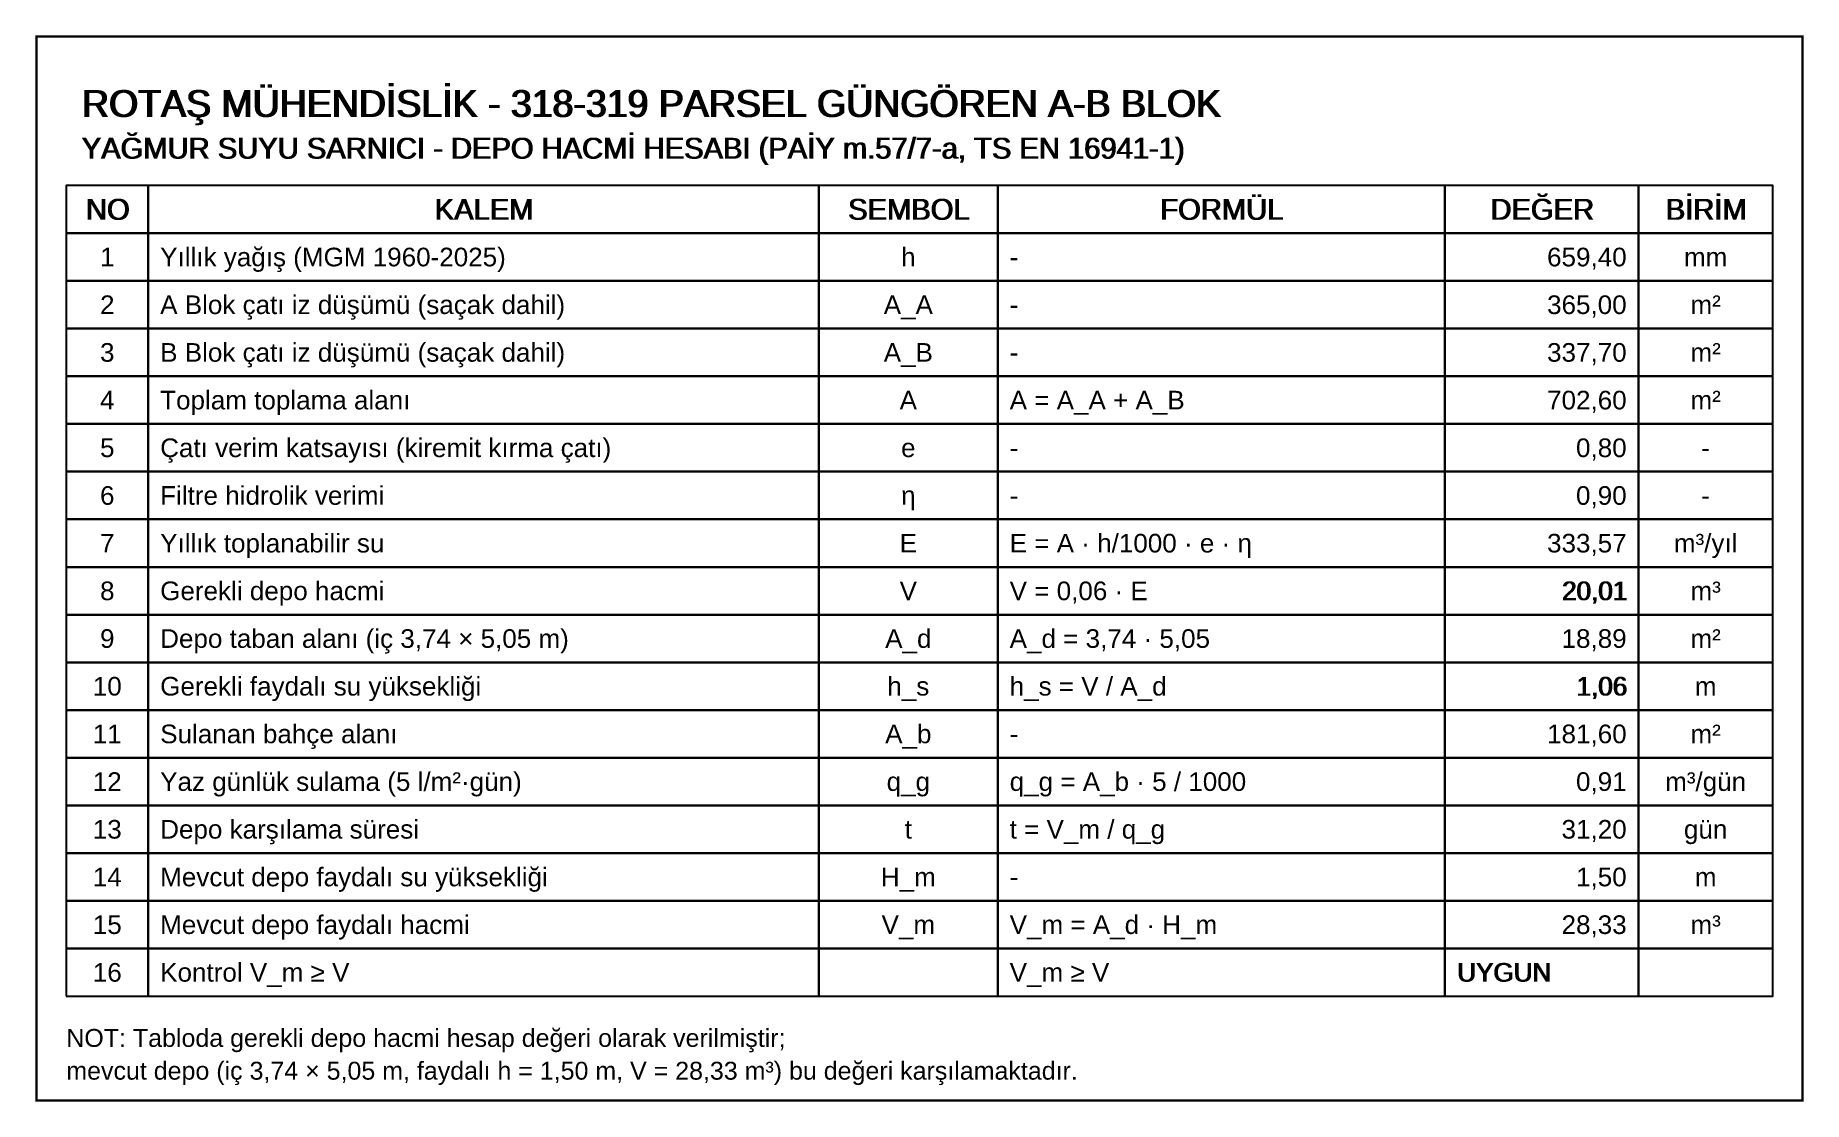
# Model space of a CAD drawing. Header units: centimetres. Extents: x -21 to 1166, y -695 to 21.
import ezdxf
from ezdxf.enums import TextEntityAlignment as Align

# ---------------------------------------------------------------- set-up
doc = ezdxf.new("R2010")
doc.units = ezdxf.units.CM
for name, color, linetype in [('ROTAS-HESAP-BASLIK', 7, 'Continuous'), ('ROTAS-HESAP-CERCEVE', 7, 'Continuous'), ('ROTAS-HESAP-CIZGI', 8, 'Continuous'), ('ROTAS-HESAP-YAZI', 7, 'Continuous')]:
    doc.layers.add(name, color=color, linetype=linetype)
doc.styles.add('ROTAS-ARIAL', font='arial.ttf')

msp = doc.modelspace()

# ---------------------------------------------------------------- linework, layer by layer
at = {"layer": 'ROTAS-HESAP-CERCEVE', "const_width": 1.5}
msp.add_lwpolyline([(-20, -694), (1165, -694), (1165, 20), (-20, 20)], close=True, dxfattribs=at)
at = {"layer": 'ROTAS-HESAP-CIZGI'}
for points in [[(0, -112), (55, -112), (55, -80), (0, -80)], [(55, -112), (505, -112), (505, -80), (55, -80)], [(505, -112), (625, -112), (625, -80), (505, -80)], [(625, -112), (925, -112), (925, -80), (625, -80)], [(925, -112), (1055, -112), (1055, -80), (925, -80)], [(1055, -112), (1145, -112), (1145, -80), (1055, -80)], [(0, -144), (55, -144), (55, -112), (0, -112)], [(55, -144), (505, -144), (505, -112), (55, -112)], [(505, -144), (625, -144), (625, -112), (505, -112)], [(625, -144), (925, -144), (925, -112), (625, -112)], [(925, -144), (1055, -144), (1055, -112), (925, -112)], [(1055, -144), (1145, -144), (1145, -112), (1055, -112)], [(0, -176), (55, -176), (55, -144), (0, -144)], [(55, -176), (505, -176), (505, -144), (55, -144)], [(505, -176), (625, -176), (625, -144), (505, -144)], [(625, -176), (925, -176), (925, -144), (625, -144)], [(925, -176), (1055, -176), (1055, -144), (925, -144)], [(1055, -176), (1145, -176), (1145, -144), (1055, -144)], [(0, -208), (55, -208), (55, -176), (0, -176)], [(55, -208), (505, -208), (505, -176), (55, -176)], [(505, -208), (625, -208), (625, -176), (505, -176)], [(625, -208), (925, -208), (925, -176), (625, -176)], [(925, -208), (1055, -208), (1055, -176), (925, -176)], [(1055, -208), (1145, -208), (1145, -176), (1055, -176)], [(0, -240), (55, -240), (55, -208), (0, -208)], [(55, -240), (505, -240), (505, -208), (55, -208)], [(505, -240), (625, -240), (625, -208), (505, -208)], [(625, -240), (925, -240), (925, -208), (625, -208)], [(925, -240), (1055, -240), (1055, -208), (925, -208)], [(1055, -240), (1145, -240), (1145, -208), (1055, -208)], [(0, -272), (55, -272), (55, -240), (0, -240)], [(55, -272), (505, -272), (505, -240), (55, -240)], [(505, -272), (625, -272), (625, -240), (505, -240)], [(625, -272), (925, -272), (925, -240), (625, -240)], [(925, -272), (1055, -272), (1055, -240), (925, -240)], [(1055, -272), (1145, -272), (1145, -240), (1055, -240)], [(0, -304), (55, -304), (55, -272), (0, -272)], [(55, -304), (505, -304), (505, -272), (55, -272)], [(505, -304), (625, -304), (625, -272), (505, -272)], [(625, -304), (925, -304), (925, -272), (625, -272)], [(925, -304), (1055, -304), (1055, -272), (925, -272)], [(1055, -304), (1145, -304), (1145, -272), (1055, -272)], [(0, -336), (55, -336), (55, -304), (0, -304)], [(55, -336), (505, -336), (505, -304), (55, -304)], [(505, -336), (625, -336), (625, -304), (505, -304)], [(625, -336), (925, -336), (925, -304), (625, -304)], [(925, -336), (1055, -336), (1055, -304), (925, -304)], [(1055, -336), (1145, -336), (1145, -304), (1055, -304)], [(0, -368), (55, -368), (55, -336), (0, -336)], [(55, -368), (505, -368), (505, -336), (55, -336)], [(505, -368), (625, -368), (625, -336), (505, -336)], [(625, -368), (925, -368), (925, -336), (625, -336)], [(925, -368), (1055, -368), (1055, -336), (925, -336)], [(1055, -368), (1145, -368), (1145, -336), (1055, -336)], [(0, -400), (55, -400), (55, -368), (0, -368)], [(55, -400), (505, -400), (505, -368), (55, -368)], [(505, -400), (625, -400), (625, -368), (505, -368)], [(625, -400), (925, -400), (925, -368), (625, -368)], [(925, -400), (1055, -400), (1055, -368), (925, -368)], [(1055, -400), (1145, -400), (1145, -368), (1055, -368)], [(0, -432), (55, -432), (55, -400), (0, -400)], [(55, -432), (505, -432), (505, -400), (55, -400)], [(505, -432), (625, -432), (625, -400), (505, -400)], [(625, -432), (925, -432), (925, -400), (625, -400)], [(925, -432), (1055, -432), (1055, -400), (925, -400)], [(1055, -432), (1145, -432), (1145, -400), (1055, -400)], [(0, -464), (55, -464), (55, -432), (0, -432)], [(55, -464), (505, -464), (505, -432), (55, -432)], [(505, -464), (625, -464), (625, -432), (505, -432)], [(625, -464), (925, -464), (925, -432), (625, -432)], [(925, -464), (1055, -464), (1055, -432), (925, -432)], [(1055, -464), (1145, -464), (1145, -432), (1055, -432)], [(0, -496), (55, -496), (55, -464), (0, -464)], [(55, -496), (505, -496), (505, -464), (55, -464)], [(505, -496), (625, -496), (625, -464), (505, -464)], [(625, -496), (925, -496), (925, -464), (625, -464)], [(925, -496), (1055, -496), (1055, -464), (925, -464)], [(1055, -496), (1145, -496), (1145, -464), (1055, -464)], [(0, -528), (55, -528), (55, -496), (0, -496)], [(55, -528), (505, -528), (505, -496), (55, -496)], [(505, -528), (625, -528), (625, -496), (505, -496)], [(625, -528), (925, -528), (925, -496), (625, -496)], [(925, -528), (1055, -528), (1055, -496), (925, -496)], [(1055, -528), (1145, -528), (1145, -496), (1055, -496)], [(0, -560), (55, -560), (55, -528), (0, -528)], [(55, -560), (505, -560), (505, -528), (55, -528)], [(505, -560), (625, -560), (625, -528), (505, -528)], [(625, -560), (925, -560), (925, -528), (625, -528)], [(925, -560), (1055, -560), (1055, -528), (925, -528)], [(1055, -560), (1145, -560), (1145, -528), (1055, -528)], [(0, -592), (55, -592), (55, -560), (0, -560)], [(55, -592), (505, -592), (505, -560), (55, -560)], [(505, -592), (625, -592), (625, -560), (505, -560)], [(625, -592), (925, -592), (925, -560), (625, -560)], [(925, -592), (1055, -592), (1055, -560), (925, -560)], [(1055, -592), (1145, -592), (1145, -560), (1055, -560)], [(0, -624), (55, -624), (55, -592), (0, -592)], [(55, -624), (505, -624), (505, -592), (55, -592)], [(505, -624), (625, -624), (625, -592), (505, -592)], [(625, -624), (925, -624), (925, -592), (625, -592)], [(925, -624), (1055, -624), (1055, -592), (925, -592)], [(1055, -624), (1145, -624), (1145, -592), (1055, -592)]]:
    msp.add_lwpolyline(points, close=True, dxfattribs=at)

# ---------------------------------------------------------------- texts
at = {"layer": 'ROTAS-HESAP-BASLIK', "style": 'ROTAS-ARIAL'}
for s, height, p in [('ROTAŞ MÜHENDİSLİK - 318-319 PARSEL GÜNGÖREN A-B BLOK', 18, (10, -25)), ('ROTAŞ MÜHENDİSLİK - 318-319 PARSEL GÜNGÖREN A-B BLOK', 18, (11.1, -25)), ('YAĞMUR SUYU SARNICI - DEPO HACMİ HESABI (PAİY m.57/7-a, TS EN 16941-1)', 14, (10, -55)), ('YAĞMUR SUYU SARNICI - DEPO HACMİ HESABI (PAİY m.57/7-a, TS EN 16941-1)', 14, (10.8, -55))]:
    msp.add_text(s, height=height, dxfattribs=at).set_placement(p, align=Align.MIDDLE_LEFT)
for s, p in [('NO', (27.5, -96)), ('NO', (28.3, -96)), ('KALEM', (280, -96)), ('KALEM', (280.8, -96)), ('SEMBOL', (565, -96)), ('SEMBOL', (565.8, -96)), ('FORMÜL', (775, -96)), ('FORMÜL', (775.8, -96)), ('DEĞER', (990, -96)), ('DEĞER', (990.8, -96)), ('BİRİM', (1100, -96)), ('BİRİM', (1100.8, -96))]:
    msp.add_text(s, height=14, dxfattribs=at).set_placement(p, align=Align.MIDDLE_CENTER)
at = {"layer": 'ROTAS-HESAP-YAZI', "style": 'ROTAS-ARIAL'}
for s, p in [('1', (27.5, -128)), ('h', (565, -128)), ('mm', (1100, -128)), ('2', (27.5, -160)), ('A_A', (565, -160)), ('m²', (1100, -160)), ('3', (27.5, -192)), ('A_B', (565, -192)), ('m²', (1100, -192)), ('4', (27.5, -224)), ('A', (565, -224)), ('m²', (1100, -224)), ('5', (27.5, -256)), ('e', (565, -256)), ('-', (1100, -256)), ('6', (27.5, -288)), ('η', (565, -288)), ('-', (1100, -288)), ('7', (27.5, -320)), ('E', (565, -320)), ('m³/yıl', (1100, -320)), ('8', (27.5, -352)), ('V', (565, -352)), ('m³', (1100, -352)), ('9', (27.5, -384)), ('A_d', (565, -384)), ('m²', (1100, -384)), ('10', (27.5, -416)), ('h_s', (565, -416)), ('m', (1100, -416)), ('11', (27.5, -448)), ('A_b', (565, -448)), ('m²', (1100, -448)), ('12', (27.5, -480)), ('m³/gün', (1100, -480)), ('q_g', (565, -480)), ('13', (27.5, -512)), ('t', (565, -512)), ('gün', (1100, -512)), ('14', (27.5, -544)), ('H_m', (565, -544)), ('m', (1100, -544)), ('15', (27.5, -576)), ('V_m', (565, -576)), ('m³', (1100, -576)), ('16', (27.5, -608))]:
    msp.add_text(s, height=12.5, dxfattribs=at).set_placement(p, align=Align.MIDDLE_CENTER)
for s, height, p in [('Yıllık yağış (MGM 1960-2025)', 12.5, (63, -128)), ('-', 12.5, (633, -128)), ('A Blok çatı iz düşümü (saçak dahil)', 12.5, (63, -160)), ('-', 12.5, (633, -160)), ('B Blok çatı iz düşümü (saçak dahil)', 12.5, (63, -192)), ('-', 12.5, (633, -192)), ('Toplam toplama alanı', 12.5, (63, -224)), ('A = A_A + A_B', 12.5, (633, -224)), ('Çatı verim katsayısı (kiremit kırma çatı)', 12.5, (63, -256)), ('-', 12.5, (633, -256)), ('Filtre hidrolik verimi', 12.5, (63, -288)), ('-', 12.5, (633, -288)), ('Yıllık toplanabilir su', 12.5, (63, -320)), ('E = A · h/1000 · e · η', 12.5, (633, -320)), ('Gerekli depo hacmi', 12.5, (63, -352)), ('V = 0,06 · E', 12.5, (633, -352)), ('Depo taban alanı (iç 3,74 × 5,05 m)', 12.5, (63, -384)), ('A_d = 3,74 · 5,05', 12.5, (633, -384)), ('Gerekli faydalı su yüksekliği', 12.5, (63, -416)), ('h_s = V / A_d', 12.5, (633, -416)), ('Sulanan bahçe alanı', 12.5, (63, -448)), ('-', 12.5, (633, -448)), ('Yaz günlük sulama (5 l/m²·gün)', 12.5, (63, -480)), ('q_g = A_b · 5 / 1000', 12.5, (633, -480)), ('Depo karşılama süresi', 12.5, (63, -512)), ('t = V_m / q_g', 12.5, (633, -512)), ('Mevcut depo faydalı su yüksekliği', 12.5, (63, -544)), ('-', 12.5, (633, -544)), ('Mevcut depo faydalı hacmi', 12.5, (63, -576)), ('V_m = A_d · H_m', 12.5, (633, -576)), ('Kontrol V_m ≥ V', 12.5, (63, -608)), ('V_m ≥ V', 12.5, (633, -608)), ('UYGUN', 12.5, (933, -608)), ('UYGUN', 12.5, (933.8, -608)), ('NOT: Tabloda gerekli depo hacmi hesap değeri olarak verilmiştir;', 12, (0, -652)), ('mevcut depo (iç 3,74 × 5,05 m, faydalı h = 1,50 m, V = 28,33 m³) bu değeri karşılamaktadır.', 12, (0, -674))]:
    msp.add_text(s, height=height, dxfattribs=at).set_placement(p, align=Align.MIDDLE_LEFT)
for s, p in [('659,40', (1047, -128)), ('365,00', (1047, -160)), ('337,70', (1047, -192)), ('702,60', (1047, -224)), ('0,80', (1047, -256)), ('0,90', (1047, -288)), ('333,57', (1047, -320)), ('20,01', (1047, -352)), ('20,01', (1047.8, -352)), ('18,89', (1047, -384)), ('1,06', (1047, -416)), ('1,06', (1047.8, -416)), ('181,60', (1047, -448)), ('0,91', (1047, -480)), ('31,20', (1047, -512)), ('1,50', (1047, -544)), ('28,33', (1047, -576))]:
    msp.add_text(s, height=12.5, dxfattribs=at).set_placement(p, align=Align.MIDDLE_RIGHT)

doc.saveas('drawing.dxf')
